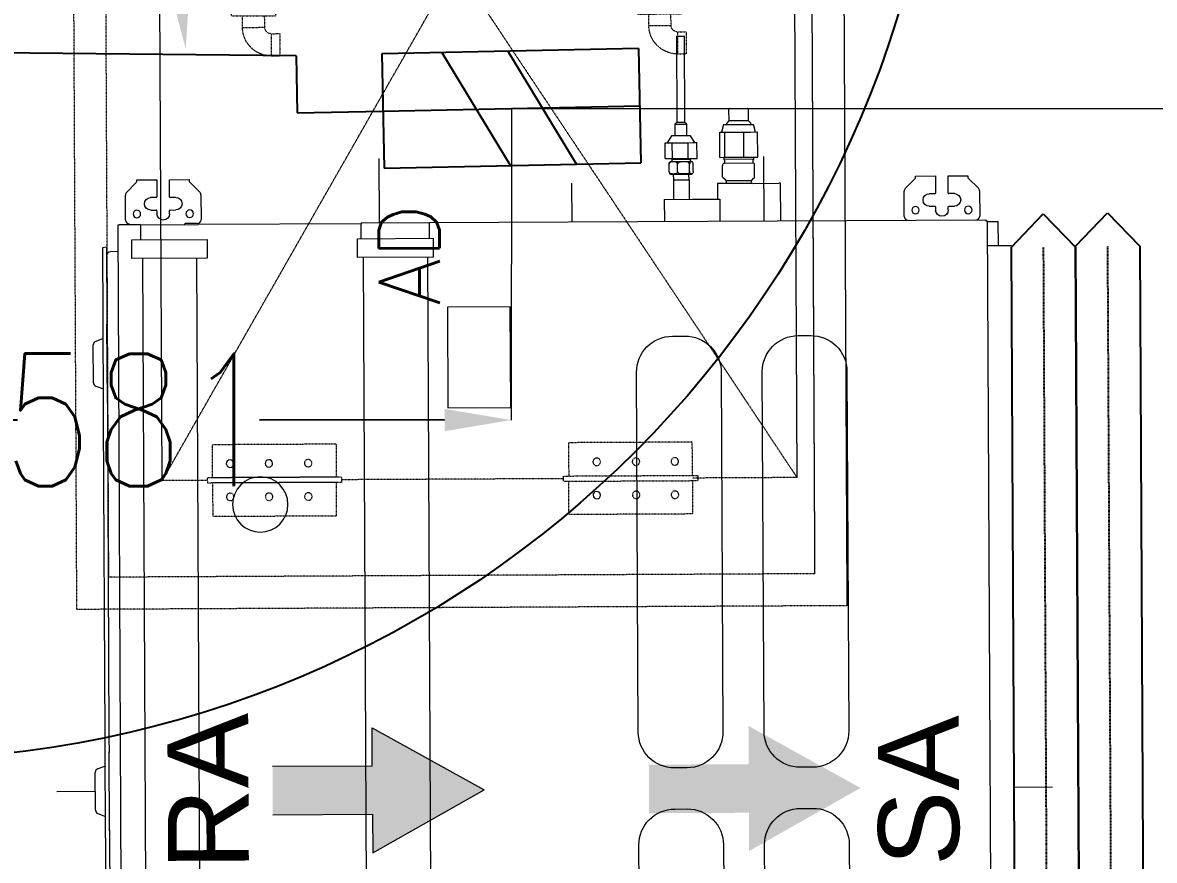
# Model space of a CAD drawing. Extents: x -678889171 to 586587, y -792238163 to 335485.
# Drawn here: x 86331 to 87213, y 43263 to 43916 of the extents above; entities that cross this region are included whole.
import ezdxf
from ezdxf import colors
from ezdxf.entities.mleader import LeaderData, LeaderLine
from ezdxf.enums import TextEntityAlignment as Align
from ezdxf.math import Vec2, Vec3

# ---------------------------------------------------------------- set-up
doc = ezdxf.new("R2010")
doc.units = 0
doc.header["$MEASUREMENT"] = 0
doc.linetypes.add('HIDDEN', pattern=[0.375, 0.25, -0.125])
doc.layers.get('0').update_dxf_attribs({"color": 8})
doc.layers.get('Defpoints').update_dxf_attribs({"color": 252})
for name, color, linetype in [('1', 8, 'Continuous'), ('AC-DUCT-FLEX', 50, 'Continuous'), ('E-POW-BLOCK', 4, 'Continuous'), ('E-SWIT-AIR', 6, 'Continuous'), ('E-TEXT', 3, 'Continuous'), ('loop line emped', 1, 'Continuous'), ('XR-Typ26$0$XR-A-TYP-2-3-4-5-6-7-8-9-10$0$XR-A-TYP-2-3-4-6-7-8-9-10$0$A-DOOR', 252, 'Continuous')]:
    doc.layers.add(name, color=color, linetype=linetype)
for name, color, linetype, lineweight in [('14- SAD FLEX', 30, 'Continuous', 0), ('2-MH TEXT', 2, 'Continuous', 0), ('Air Outlets', 8, 'Continuous', 0), ('LATS_EQ_IDU', 7, 'Continuous', 0)]:
    doc.layers.add(name, color=color, linetype=linetype, lineweight=lineweight)
doc.styles.add('LG-TEXT', font='arial.ttf')
doc.styles.add('ROMANS', font='romans.shx')
doc.styles.get("Standard").update_dxf_attribs({"font": 'arial.ttf'})
doc.styles.add('Work$0$E-M.MODUL', font='romans.shx', dxfattribs={"width": 0.8})
doc.dimstyles.new('Work$0$S-DIM', dxfattribs={"dimscale": 500, "dimtxt": 0.2065, "dimasz": 0.104, "dimexe": 0, "dimexo": 0, "dimgap": 0, "dimtad": 0, "dimdec": 0, "dimzin": 0, "dimdsep": 46, "dimtxsty": 'Work$0$E-M.MODUL', "dimcen": 0.25, "dimclrd": 5, "dimclre": 5, "dimclrt": 1, "dimadec": 0, "dimazin": 0, "dimtfac": 1, "dimtdec": 0, "dimtofl": 0, "dimtmove": 0, "dimatfit": 3, "dimfxl": 1, "dimtolj": 1, "dimtzin": 0, "dimlwe": 13, "dimarcsym": 0})

# ---------------------------------------------------------------- blocks, each defined once
blk = doc.blocks.new('*D2945')
at = {"layer": '1', "color": 5, "lineweight": 13, "transparency": 16777216}
for p, q in [((87049.42412378473, 44162.26676311009), (87049.42412378473, 43932.66777697059)), ((88937.67755511575, 44162.26676311009), (88937.67755511575, 43932.66777697059))]:
    blk.add_line(p, q, dxfattribs=at)
at = {"layer": '1', "color": 5, "lineweight": -2, "transparency": 16777216}
for p, q in [((87101.42412378473, 43932.66777697059), (87853.91750611691, 43932.66777697059)), ((88885.67755511575, 43932.66777697059), (88133.18417278357, 43932.66777697059))]:
    blk.add_line(p, q, dxfattribs=at)
at = {"layer": '1', "color": 5, "transparency": 16777216}
for points in [[(87101.42412378473, 43941.33444363725), (87101.42412378473, 43924.00111030392), (87049.42412378473, 43932.66777697059)], [(88885.67755511575, 43941.33444363725), (88885.67755511575, 43924.00111030392), (88937.67755511575, 43932.66777697059)]]:
    blk.add_solid(points, dxfattribs=at)
at = {"layer": 'Defpoints', "color": 0, "transparency": 16777216}
for p in [(87049.42412378473, 44162.26676311009, 1.343011599452259e-09), (88937.67755511575, 44162.26676311009), (87049.42412378473, 43932.66777697059)]:
    blk.add_point(p, dxfattribs=at)
at = {"layer": '1', "color": 1, "transparency": 16777216, "insert": (87993.55083945024, 43932.66777697059), "char_height": 103.25, "attachment_point": 5, "style": 'Work$0$E-M.MODUL'}
blk.add_mtext('\\A1;1850', dxfattribs=at)
blk = doc.blocks.new('*U2788')
at = {"layer": '14- SAD FLEX', "color": 0, "linetype": 'HIDDEN', "ltscale": 0.1}
for p, q in [((0, 0), (0, 600.0841646477638)), ((0, 600.0841646477638), (600.0833275471232, 600.0841646477638)), ((600.0833275471232, 600.0841646477638), (600.0833275471232, 0)), ((25.00347202917328, 25.00350676415837), (25.00347202917328, 575.0806578837801)), ((25.00347202917328, 575.0806578837801), (575.0798555178917, 575.0806578837801)), ((575.0798555178917, 575.0806578837801), (575.0798555178917, 25.00350676415837)), ((100.0188423113432, 497.9218231859413), (100.0188423113432, 533.0120474935538)), ((100.0188423113432, 533.0120474935538), (500.0396741981094, 302.1586737747857)), ((97.98124881769763, 393.322941068458), (97.98124901007395, 497.9218231859413)), ((102.0564357088879, 497.9218231859413), (97.98124901007395, 497.9218231859413)), ((102.0564357088879, 393.322941068458), (102.0564357088879, 497.9218231859413)), ((97.98124891385669, 493.8466304255562), (72.03182511980413, 493.8466304255562)), ((72.03182511980413, 493.8466304255562), (72.03182511980413, 397.3981338289013)), ((97.98124891385669, 397.3981338289013), (97.98124891385669, 493.8466308104835)), ((102.0564357088879, 397.3981338289013), (102.0564356126124, 493.8466308104835)), ((102.0564356126124, 493.8466296558181), (128.0058595028822, 493.8466304255562)), ((128.0058595028822, 493.8466304255562), (128.0058595028822, 397.3981338289013)), ((461.6640898614423, 477.3929597700044), (461.6640898614423, 442.9290411033871)), ((461.6640898614423, 477.3929597700044), (478.9342539886711, 477.3929597700044)), ((452.7255636615446, 468.7580280478433), (461.6640898614423, 468.7580280478433)), ((452.7255636615446, 468.758027662916), (452.7255635653273, 451.4878382303432)), ((478.9342539886711, 468.7580280478433), (556.4645261222031, 468.7580280478433)), ((452.7255635653273, 451.4878382303432), (461.6640898614423, 451.4878393849212)), ((478.9342539886711, 451.4878393849212), (556.4645261222031, 451.4878397698485)), ((430.4547047051601, 446.4871369545435), (430.4547047051601, 439.8211787930195)), ((447.7248693133588, 446.4871369545435), (430.4547047051601, 446.4871369545435)), ((447.7248693133588, 446.4871369545435), (447.7248693133588, 439.8211787930195)), ((478.9342539886711, 442.9290411033871), (461.6640898614423, 442.9290411033871)), ((447.7248693133588, 439.8211787930195), (430.4547047051601, 439.8211787930195)), ((72.03182511980413, 397.3981338289013), (97.98124891385669, 397.3981338289013)), ((128.0058595028822, 397.3981338289013), (102.0564358049887, 397.3981334439741)), ((102.0564356260584, 393.322941068458), (97.98124881769763, 393.322941068458)), ((100.0188423113723, 220.3619035364391), (100.0188423113432, 393.322941068458)), ((500.0396741981094, 302.1586737747857), (99.9999999999709, 38.3633893840306)), ((72.03182511980413, 119.8382137950393), (72.03182511980413, 216.2867103916942)), ((72.03182511980413, 216.2867103916942), (97.98124891385669, 216.2867103916942)), ((97.98124881769763, 220.3619035369775), (97.98124901007395, 115.763021034596)), ((102.0564357088879, 220.3619035369775), (102.0564357088879, 115.763021034596)), ((128.0058595028822, 216.2867103916942), (102.0564358049887, 216.2867103916942)), ((128.0058595028822, 119.8382137950393), (128.0058595028822, 216.2867103916942)), ((461.5999838921416, 160.7362504821358), (461.5999838921416, 126.2771174738446)), ((461.5999838921416, 160.7362504821358), (478.8677498850448, 160.7362504821358)), ((478.8677498850448, 160.7362504821358), (478.8677498850448, 126.2771174738446)), ((452.6626988956414, 152.1025174213428), (461.5999838921416, 152.1025174213428)), ((452.6626988956414, 152.1025170364737), (452.6626987994241, 134.8347261266172)), ((478.8677498850448, 152.1025174213428), (556.387256168091, 152.1025174213428)), ((556.387256168091, 152.1025178062118), (556.3872560718737, 134.8347272810788)), ((452.6626987994241, 134.8347261266172), (461.5999838921416, 134.8347268962098)), ((478.8677498850448, 134.8347268962098), (556.387256168091, 134.8347272810788)), ((430.3949324698478, 129.834718863116), (430.3949324698478, 123.1696863363468)), ((447.6626989437209, 129.834718863116), (430.3949324698478, 129.834718863116)), ((447.6626989437209, 129.834718863116), (447.6626989437209, 123.1696863363468)), ((478.8677498850448, 126.2771174738446), (461.5999838921416, 126.2771174738446)), ((97.98124910640763, 119.8382134101994), (72.03182511980413, 119.8382137950393)), ((100.0049543550995, 38.3633893840306), (100.0000006955233, 119.8382133802515)), ((102.0564356126124, 119.8382137950393), (128.0058595028822, 119.8382137950393)), ((447.6626989437209, 123.1696863363468), (430.3949324698478, 123.1696863363468)), ((574.9999999518623, 25.00003477823338), (25.00000004805042, 25.00003477821883)), ((575.0798555178917, 25.00350676415837), (25.00347202917328, 25.00350676415837)), ((600, 0), (0, 0)), ((600.0833275471232, 0), (0, 0))]:
    blk.add_line(p, q, dxfattribs=at)
at = {"layer": '14- SAD FLEX', "color": 0}
for p, q in [((100.0188423113432, 533.0120474935538), (500.0743940094253, 533.0120478784811)), ((500.0743940094253, 533.0120478784811), (500.0647303540609, 468.7580280478287)), ((478.9342539886711, 477.3929597700044), (478.9342539886711, 442.9290411033871)), ((556.4645261222031, 468.758028432625), (556.4645260259858, 451.4878397698485)), ((500.0621329577989, 451.4878394897823), (500.0171061007131, 152.1025174213719)), ((97.98124881769763, 220.3619035359297), (102.0564357088879, 220.3619035369775)), ((500.0145090651349, 134.8347270012455), (499.9999999999709, 38.36338899919065)), ((102.0564356126124, 115.763021034596), (97.98124891385669, 115.763021034596)), ((99.9999999999709, 38.3633893840306), (499.9999999999709, 38.36338899919065))]:
    blk.add_line(p, q, dxfattribs=at)
at = {"layer": '14- SAD FLEX', "color": 0, "linetype": 'HIDDEN', "ltscale": 0.1, "extrusion": (-1.42399754853411e-13, -1.034918396585503e-17, -1)}
for centre in [(87.04413031798322, 480.1361383043259), (87.04413031798322, 449.8769432400732), (87.04413031798322, 419.2365421492577), (87.04413031798322, 163.8079009805224), (87.04413031798322, 133.5487059163279)]:
    blk.add_ellipse(centre, major_axis=(-0.06903214442768882, 2.914282286183419), ratio=0.9999986121527408, start_param=-1.547113260106945, end_param=4.736072047072639, dxfattribs=at)
at = {"layer": '14- SAD FLEX', "color": 0, "extrusion": (-1.423996162431592e-13, -1.159286019481091e-17, -0.9999999999999999)}
for centre in [(112.9935543045867, 480.1361383043259), (112.9935543045867, 449.8769432400732)]:
    blk.add_ellipse(centre, major_axis=(-0.09644531499280751, 2.913503903163032), ratio=0.9999986437471204, start_param=-1.537705593972815, end_param=4.745479713206769, dxfattribs=at)
at = {"layer": '14- SAD FLEX', "color": 0, "linetype": 'HIDDEN', "ltscale": 0.1, "extrusion": (-1.424000002475513e-13, -7.243162160348683e-19, -1)}
blk.add_ellipse((452.7255636615446, 446.4871369545435), major_axis=(0.007611438425366701, 22.2708894077617), ratio=0.9999985958797056, start_param=4.712047214624809, end_param=6.282843540459943, dxfattribs=at)
at = {"layer": '14- SAD FLEX', "color": 0, "linetype": 'HIDDEN', "ltscale": 0.1, "extrusion": (-1.423997549143763e-13, 4.416304190340832e-18, -1)}
blk.add_ellipse((545.7596911294386, 460.1229339088459), major_axis=(0.2859749141306694, 5.153106055716046), ratio=0.9999985931171109, start_param=4.656950285228202, end_param=10.94013559240779, dxfattribs=at)
at = {"layer": '14- SAD FLEX', "color": 0, "linetype": 'HIDDEN', "ltscale": 0.1, "extrusion": (-1.423999764817295e-13, -2.73921528487805e-18, -1)}
blk.add_ellipse((452.7255636615446, 446.4871369545435), major_axis=(-0.04293327599886879, 5.000516972191451), ratio=0.9999986144440955, start_param=-1.562210782169351, end_param=0.008585568415928169, dxfattribs=at)
at = {"layer": '14- SAD FLEX', "color": 0, "linetype": 'HIDDEN', "ltscale": 0.1, "extrusion": (-1.423996162431592e-13, -1.159286019481091e-17, -0.9999999999999999)}
for centre in [(112.9935543045867, 419.2365421492577), (112.9935543045867, 194.4483020713087), (112.9935543045867, 163.8079009805224), (112.9935543045867, 133.5487059163279)]:
    blk.add_ellipse(centre, major_axis=(-0.09644531499280751, 2.913503903163032), ratio=0.9999986437471204, start_param=-1.537705593972815, end_param=4.745479713206769, dxfattribs=at)
at = {"layer": '14- SAD FLEX', "color": 0, "extrusion": (-1.42399754853411e-13, -1.034918396585503e-17, -1)}
blk.add_ellipse((87.04413031798322, 194.4483020713087), major_axis=(-0.06903214442768882, 2.914282286183419), ratio=0.9999986121527408, start_param=-1.547113260106945, end_param=4.736072047072639, dxfattribs=at)
at = {"layer": '14- SAD FLEX', "color": 0, "linetype": 'HIDDEN', "ltscale": 0.1, "extrusion": (-1.424000002498914e-13, -7.311757154057209e-19, -1)}
blk.add_ellipse((452.6626988956414, 129.834718863116), major_axis=(0.0076103815013283, 22.26779687294046), ratio=0.9999985958797054, start_param=4.712047214624809, end_param=6.282843540459943, dxfattribs=at)
at = {"layer": '14- SAD FLEX', "color": 0, "linetype": 'HIDDEN', "ltscale": 0.1, "extrusion": (-1.423998156000341e-13, 3.322782993294559e-18, -1)}
blk.add_ellipse((545.6839076482865, 143.4686223511671), major_axis=(0.2859352036654175, 5.15239049561321), ratio=0.999998593117111, start_param=4.656950285228202, end_param=10.94013559240779, dxfattribs=at)
at = {"layer": '14- SAD FLEX', "color": 0, "linetype": 'HIDDEN', "ltscale": 0.1, "extrusion": (-1.423998594137635e-13, 7.735024328836069e-18, -1)}
blk.add_ellipse((452.6626988956414, 129.834718863116), major_axis=(0.09086152784630352, 4.999181617208096), ratio=0.9999985367180428, start_param=4.694215727483949, end_param=6.265012001105252, dxfattribs=at)
at = {"layer": '2-MH TEXT', "color": 0, "ltscale": 0.02, "style": 'ROMANS'}
blk.add_text('AD', height=47.40125465813107, dxfattribs=at).set_placement((235.4073977292865, 316.0083215827908))
blk = doc.blocks.new('*U2786')
at = {"color": 0, "linetype": 'HIDDEN', "ltscale": 0.25}
for p, q in [((-9.613781933466736, -516.4358016361507), (-9.512492576664968, -1357.504842473586)), ((40.6109287727049, -516.9819410677508), (40.51001608240007, -1358.050981905186))]:
    blk.add_line(p, q, dxfattribs=at)
at = {"color": 0, "linetype": 'Continuous'}
for points in [[(-9.59669305739417, -1383.343677680458), (15.39748330810959, -1357.471801636132), (15.49820511926592, -516.4358016361507), (-9.630818105881424, -490.6437168378282), (-34.62502535095042, -516.4688424736107), (-34.52392784592839, -1357.504842473586), (-9.59669305739417, -1383.343677680458)], [(40.42581560167087, -1383.889817112059), (65.41999196717462, -1358.017941067732), (65.41999196717966, -516.9819410677508), (40.39169055318362, -491.1898562694283), (15.49820511926592, -516.4358016361507), (15.39748330813183, -1358.050981905186), (40.42581560167087, -1383.889817112059)]]:
    blk.add_lwpolyline(points, dxfattribs=at)
blk = doc.blocks.new('1PH ISOLATOR')
at = {"color": 4}
blk.add_line((824.3083446043295, 1142.350314505508), (819.3079446043294, 1142.350314505508), dxfattribs=at)
at = {"layer": 'E-SWIT-AIR'}
for p, q in [((824.3083446043295, 1143.461514505508), (819.3079446043294, 1143.461514505508)), ((819.3079446043294, 1141.239114505508), (819.3079446043294, 1143.461514505508)), ((824.3083446043295, 1141.239114505508), (824.3083446043295, 1143.461514505508)), ((825.9751446043294, 1142.350314505508), (824.3083446043295, 1142.350314505508)), ((825.9751446043294, 1141.239114505508), (825.9751446043294, 1142.350314505508)), ((819.3079446043294, 1141.239114505508), (824.3083446043295, 1141.239114505508))]:
    blk.add_line(p, q, dxfattribs=at)
at = {"layer": 'E-SWIT-AIR', "color": 3}
for p, q in [((820.5634367605178, 1143.461514505508), (821.8465399987647, 1141.239114505508)), ((821.8465399987647, 1143.461514505508), (823.1296432370118, 1141.239114505508))]:
    blk.add_line(p, q, dxfattribs=at)
blk = doc.blocks.new('LATS_IDU_MIDDLE_STATIC_M1')
at = {"layer": 'LATS_EQ_IDU', "ltscale": 0.5, "true_color": 0x636466}
for points in [[(-19.24904000759125, 220.0260984897614), (18.56293416023254, 220.0260987281799), (18.56293427944183, 142.2473150491714), (48.39734947681427, 142.2473149299622), (-0.3430529832839966, 55.20643985271454), (-49.08345520496368, 142.2473149299622), (-19.24904000759125, 142.2473149299622)], [(18.54494178295135, -73.27549660205841), (-19.26703226566315, -73.27549636363983), (-19.26703226566315, -151.0542801618576), (-49.10144770145416, -151.0542801618576), (-0.3610453605651855, -238.0951550006866), (48.37935698032379, -151.0542800426483), (18.54494178295135, -151.0542802810669)]]:
    blk.add_hatch(color=251, dxfattribs=at).paths.add_polyline_path(points)
at = {"layer": 'LATS_EQ_IDU', "color": 251, "true_color": 0x636466}
for p, q in [((-0.343052864074707, 358.1455723047256), (-0.3430529832839966, 388.1455723047256)), ((-17.49961256980896, 356.2111115455627), (-19.64905285835266, 350.305572271347)), ((-14.73691618442535, 358.1455721855164), (14.63881015777588, 358.1455721855164)), ((19.55094718933105, 350.3055723905563), (17.40150654315948, 356.2111115455627)), ((315.4553875923157, 356.2111114263535), (313.3059471845627, 350.305572271347)), ((318.21808385849, 358.1455723047256), (347.5938102006912, 358.1455721855164)), ((352.5059471130371, 350.305572271347), (350.3565065860748, 356.2111114263535)), ((-289.2370039224625, 350.3055721521378), (-43.81610178947449, 350.3055721521378)), ((-43.81610190868378, 347.3655723333359), (-289.2370039224625, 347.3655722141266)), ((-43.81610178947449, 350.3055721521378), (-42.60530269145966, 350.3055721521378)), ((-42.34610188007355, 347.3655723333359), (-43.81610190868378, 347.3655723333359)), ((-42.60530269145966, 350.3055721521378), (-30.39048302173615, 350.3055721521378)), ((-30.13128221035004, 347.3655722141266), (-42.34610188007355, 347.3655723333359)), ((-30.79766774177551, 347.3655723333359), (30.69956171512604, 347.3655722141266)), ((-30.39048302173615, 350.3055721521378), (-28.66128242015839, 350.3055721521378)), ((-28.66128242015839, 350.3055721521378), (28.5631765127182, 350.305572271347)), ((28.5631765127182, 350.305572271347), (30.29237711429596, 350.305572271347)), ((42.24799609184265, 347.3655722141266), (30.03317654132843, 347.3655723333359)), ((30.29237711429596, 350.305572271347), (42.50719666481018, 350.305572271347)), ((43.71799600124359, 347.3655722141266), (42.24799609184265, 347.3655722141266)), ((42.50719666481018, 350.305572271347), (43.71799600124359, 350.305572271347)), ((43.71799600124359, 350.305572271347), (289.1388980150223, 350.305572271347)), ((289.1388981342316, 347.3655722141266), (43.71799600124359, 347.3655722141266)), ((289.1388980150223, 350.305572271347), (290.3496975898743, 350.3055723905563)), ((290.6088980436325, 347.3655722141266), (289.1388981342316, 347.3655722141266)), ((290.3496975898743, 350.3055723905563), (302.5645171403885, 350.305572271347)), ((302.823717713356, 347.3655722141266), (290.6088980436325, 347.3655722141266)), ((302.1428039073944, 347.3655720949173), (363.6530734300613, 347.3655722141266)), ((302.5645171403885, 350.305572271347), (304.2937177419662, 350.305572271347)), ((304.2937177419662, 350.305572271347), (361.518176317215, 350.305572271347)), ((361.518176317215, 350.305572271347), (363.247377038002, 350.305572271347)), ((375.2029958963394, 347.3655722141266), (362.9881764650345, 347.3655722141266)), ((363.247377038002, 350.305572271347), (375.4621967077255, 350.3055721521378)), ((376.6729961633682, 347.3655723333359), (375.2029958963394, 347.3655722141266)), ((375.4621967077255, 350.3055721521378), (376.6729960441589, 350.305572271347)), ((376.6729960441589, 350.305572271347), (416.0589472055435, 350.305572271347)), ((416.0589470863342, 347.3655723333359), (376.6729961633682, 347.3655723333359)), ((416.0589472055435, 350.305572271347), (423.3805457353592, 350.3055721521378)), ((423.8989471197128, 347.3655722141266), (416.0589470863342, 347.3655723333359)), ((420.174947142601, 338.5455722808838), (420.1749470233917, 344.4255722761154)), ((423.3805457353592, 350.3055721521378), (423.8989471197128, 347.3655722141266)), ((-440.8530529737473, 338.3495721817017), (440.7549471855164, 338.3495721817017)), ((420.174947142601, 338.5455722808838), (420.174947142601, 338.3495721817017)), ((440.7549315690994, 338.3495723009109), (440.9509471654892, 338.3495723009109)), ((440.9509471654892, 338.3495723009109), (440.9509470462799, 337.5655722618103)), ((440.9509470462799, 337.5655722618103), (440.9509471654892, 337.3695567846298)), ((440.9509471654892, 320.9055722951889), (440.9509469270706, 337.3695721626282)), ((414.6869472265244, 268.9655721187592), (414.6869469881058, 327.7655721902847)), ((414.6869469881058, 327.7655721902847), (429.3869470357895, 327.765572309494)), ((429.3869470357895, 327.765572309494), (429.3869472742081, 268.9655722379684)), ((444.6749470233917, 332.4695720672607), (464.2331591844559, 332.4695723056793)), ((474.1729470491409, 323.7475723028183), (466.3120530843735, 331.6084662675858)), ((414.6787641048431, 319.4729298353195), (-414.776869893074, 319.4729297161102)), ((440.9509471654892, 320.9055722951889), (429.3869470357895, 320.9055722951889)), ((440.9509469270706, 320.8975485563278), (440.9509471654892, 275.8234345912933)), ((474.1729470491409, 323.7475723028183), (474.4669470787048, 323.4535721540451)), ((474.4669470787048, 323.4535721540451), (476.0349470376968, 323.4535721540451)), ((476.0349470376968, 323.4535721540451), (476.0349471569061, 307.96957218647)), ((452.41694688797, 312.8695722818375), (452.41694688797, 308.4595723152161)), ((462.2169470787048, 308.4595721960068), (462.2169470787048, 312.8695722818375)), ((451.9269471168518, 307.96957218647), (449.4769471883774, 307.9695720672607)), ((474.1729470491409, 307.9695724248886), (462.7069470882416, 307.9695720672607)), ((476.0349471569061, 307.96957218647), (474.1729470491409, 307.9695724248886)), ((449.4769470691681, 298.1695722341537), (451.9269471168518, 298.169572353363)), ((452.4169472455978, 297.6795723438263), (452.4169472455978, 293.2695722579956)), ((462.2169469594955, 293.269572019577), (462.2169470787048, 297.679572224617)), ((462.7069470882416, 298.1695722341537), (474.1729471683502, 298.1695722341537)), ((474.1729471683502, 298.1695722341537), (476.0349471569061, 298.1695722341537)), ((476.0349471569061, 298.1695722341537), (476.0349470376968, 282.6855722665787)), ((440.9509348869324, 286.4095723628998), (441.2449469566345, 286.4095721244812)), ((441.7349470853806, 276.6095721721649), (441.7349470853806, 285.9195721149445)), ((466.3120530843735, 274.5306782722473), (474.1729471683502, 282.3915723562241)), ((474.4669471979141, 282.6855722665787), (474.1729471683502, 282.3915723562241)), ((476.0349470376968, 282.6855722665787), (474.4669471979141, 282.6855722665787)), ((414.6787641048431, 277.2582147121429), (-414.7768700122833, 277.2582147121429)), ((440.9509471654892, 148.8175722360611), (440.9509469270706, 275.8255723714828)), ((464.2331590652466, 273.669572353363), (444.6749470233917, 273.669572353363)), ((429.3869472742081, 268.9655722379684), (414.6869472265244, 268.9655721187592)), ((414.6869471073151, 151.757572054863), (429.3869470357895, 151.7575721740723)), ((414.6869469881058, 92.95757234096527), (414.6869471073151, 151.757572054863)), ((429.3869470357895, 151.7575721740723), (429.3869471549988, 92.95757234096527)), ((414.6787639856339, 147.3849295377731), (-414.776869893074, 147.3849296569824)), ((429.3869470357895, 148.8175721168518), (440.9509471654892, 148.8175722360611)), ((441.7349470853806, 148.8175723552704), (440.9509471654892, 148.8175722360611)), ((441.7349472045898, 148.8191646337509), (441.7349470853806, 95.89812350273132)), ((491.7349472045898, 134.8768110275269), (441.7349472045898, 134.8768111467361)), ((414.6787641048431, 97.3302149772644), (-414.776869893074, 97.33021485805511)), ((429.3869471549988, 92.95757234096527), (414.6869469881058, 92.95757234096527)), ((440.9509471654892, 95.89757239818573), (429.3869469165802, 95.89757227897644)), ((440.9509471654892, 95.89757239818573), (441.7349469661713, 95.89757239818573)), ((441.7349469661713, 95.89757239818573), (441.7349469661713, -338.0464278459549)), ((375.5849471092224, 81.98157227039337), (297.1849472522736, 81.98157215118408)), ((297.1849472522736, 81.98157215118408), (297.1849471330643, 32.98157227039337)), ((375.5849471092224, 32.98157215118408), (375.5849471092224, 81.98157227039337)), ((297.1849471330643, 32.98157227039337), (375.5849471092224, 32.98157215118408)), ((441.7349469661713, -15.50144398212433), (471.7349472045898, -15.50144398212433)), ((-324.2330529689789, -65.15537869930267), (-44.14905285835266, -65.15537881851196)), ((44.05094695091248, -65.15537893772125), (324.1349470615387, -65.15537881851196)), ((458.8087277412415, -87.44788587093353), (441.7342184782028, -87.44788587093353)), ((458.8087277412415, -87.44788587093353), (458.8087277412415, -109.3142431974411)), ((-16.06200397014618, -93.24242782592773), (-16.06200385093689, -103.042427778244)), ((15.96389806270599, -103.042427778244), (15.96389818191528, -93.24242782592773)), ((352.2219960689545, -93.24242794513702), (352.2219959497452, -103.042427778244)), ((473.9987276792526, -94.5773857831955), (458.8087277412415, -94.57738590240479)), ((473.9987276792526, -94.5773857831955), (473.9987277984619, -106.7783858776093)), ((478.4087277650833, -94.57738590240479), (473.9987276792526, -94.5773857831955)), ((478.4087277650833, -93.01923036575317), (478.4087278842926, -105.9447394609451)), ((480.3687279224396, -91.32297146320343), (486.2487277984619, -91.32297158241272)), ((488.2087275981903, -93.01923036575317), (488.2087278366089, -105.9447395801544)), ((490.1687277555466, -93.3768858909607), (488.2087278366089, -93.3768858909607)), ((490.6587278842926, -92.88688576221466), (490.1687277555466, -93.3768858909607)), ((490.1687277555466, -93.3768858909607), (490.1687277555466, -107.9788857698441)), ((490.6587277650833, -88.24846947193146), (490.6587278842926, -93.87956213951111)), ((490.6587277650833, -88.24846947193146), (502.9087277650833, -88.24846947193146)), ((490.6587278842926, -93.87956213951111), (502.908727645874, -93.87956213951111)), ((490.6587278842926, -93.87956213951111), (490.6587278842926, -106.3089785575867)), ((502.9087277650833, -88.24846947193146), (502.9087278842926, -91.06401574611664)), ((508.2987278699875, -93.32788574695587), (502.9087277650833, -89.89788579940796)), ((502.9087278842926, -91.06401574611664), (502.908727645874, -93.87956213951111)), ((502.908727645874, -93.87956213951111), (502.9087277650833, -100.0942702293396)), ((508.2987277507782, -108.0278859138489), (508.2987278699875, -93.32788574695587)), ((517.3440783023834, -96.01308572292328), (508.2988773584366, -96.01308596134186)), ((517.3440783023834, -96.01308572292328), (517.3440783023834, -98.88885474205017)), ((518.8973783254623, -97.56638586521149), (517.3440783023834, -96.01308572292328)), ((480.368727684021, -97.93771636486053), (486.2487277984619, -97.93771624565125)), ((502.9087277650833, -100.0942702293396), (502.908727645874, -106.3089784383774)), ((508.2988772392273, -105.3426859378815), (517.3440781831741, -105.3426859378815)), ((517.3440783023834, -98.88885474205017), (517.3440781831741, -105.3426859378815)), ((517.3440781831741, -105.3426859378815), (518.8973783254623, -103.7893857955933)), ((518.8973783254623, -97.56638586521149), (518.8973783254623, -99.48457193374634)), ((585.9440784454346, -97.56638586521149), (518.8973783254623, -97.56638586521149)), ((518.8973783254623, -99.48457193374634), (518.8973783254623, -103.7893857955933)), ((518.8973783254623, -103.7893857955933), (585.944078207016, -103.7893859148026)), ((585.9440784454346, -97.56638586521149), (585.9440780878067, -99.48457193374634)), ((585.9440780878067, -99.48457193374634), (585.944078207016, -103.7893859148026)), ((473.9987277984619, -106.7783858776093), (458.8087277412415, -106.7783858776093)), ((458.8087278604507, -109.3144755363464), (458.8087277412415, -130.7186169624329)), ((473.9987277984619, -106.7783858776093), (478.4087277650833, -106.7783858776093)), ((478.4087278842926, -105.9447394609451), (478.408727645874, -108.3365411758423)), ((480.368727684021, -107.2926306724548), (486.2487277984619, -107.2926305532455)), ((480.3687278032303, -110.0328001976013), (486.2487277984619, -110.0328003168106)), ((488.2087278366089, -105.9447395801544), (488.2087277173996, -108.3365414142609)), ((488.2087278366089, -107.9788857698441), (490.1687277555466, -107.9788857698441)), ((490.1687277555466, -107.9788857698441), (490.6587277650833, -108.4688858985901)), ((490.6587278842926, -106.3089785575867), (502.908727645874, -106.3089784383774)), ((490.6587278842926, -106.3089785575867), (490.6587278842926, -113.1073021888733)), ((490.6587278842926, -113.1073021888733), (502.9087277650833, -113.1073021888733)), ((502.908727645874, -106.3089784383774), (502.9087278842926, -109.70814037323)), ((502.9087278842926, -111.4578857421875), (508.2987277507782, -108.0278859138489)), ((502.9087278842926, -109.70814037323), (502.9087277650833, -113.1073021888733)), ((-44.14905285835266, -131.1294769048691), (-324.2330528497696, -131.1294767856598)), ((324.134947180748, -131.1294766664505), (44.05094707012177, -131.1294767856598)), ((458.8087277412415, -130.7186169624329), (441.7342184782028, -130.7186168432236)), ((470.9781469106674, -128.9504454135895), (458.8083845376968, -128.9504455327988)), ((470.978147149086, -155.9231058359146), (470.9781469106674, -128.9504454135895)), ((491.3621470928192, -130.854297876358), (491.3621470928192, -134.8081958293915)), ((491.3621470928192, -130.854297876358), (510.9621471166611, -130.854297876358)), ((510.9621471166611, -130.854297876358), (510.9621471166611, -132.8312467336655)), ((473.0023432970047, -135.8104455471039), (470.978147149086, -135.8104455471039)), ((474.9302451610565, -134.2037078142166), (473.0023432970047, -135.8104455471039)), ((473.0023432970047, -155.4104455709457), (473.0023432970047, -135.8104455471039)), ((474.9302452802658, -134.3529072999954), (474.9302451610565, -134.2037078142166)), ((476.8581471443176, -132.873950958252), (484.6981470584869, -132.8739510774612)), ((489.2061469554901, -134.4384454488754), (486.6581469774246, -134.4384455680847)), ((486.6581470966339, -156.5444340705872), (486.6581469774246, -134.4384455680847)), ((489.6961472034454, -133.9484454393387), (489.2061469554901, -134.4384454488754)), ((489.6961470842361, -157.0242298841476), (489.6961472034454, -133.9484454393387)), ((491.3621701002121, -133.948445558548), (489.6961472034454, -133.9484454393387)), ((491.3621470928192, -134.8081958293915), (510.9621471166611, -134.8081957101822)), ((491.3621470928192, -134.8081958293915), (491.3621470928192, -149.5643433332443)), ((516.8421469926834, -133.8504456281662), (510.9621472358704, -132.3804454803467)), ((510.9621471166611, -132.8312467336655), (510.9621471166611, -134.8081957101822)), ((510.9621471166611, -134.8081957101822), (510.9621471166611, -142.1862696409225)), ((516.8421471118927, -133.8504456281662), (516.8421471118927, -153.9260210990906)), ((517.8221471309662, -136.1044453382492), (516.8421471118927, -136.1044454574585)), ((519.6351470947266, -137.9174455404282), (517.8221471309662, -136.1044453382492)), ((528.5531470775604, -137.9174454212189), (519.6351470947266, -137.9174455404282)), ((519.6351470947266, -153.3034454584122), (519.6351470947266, -137.9174455404282)), ((529.4351470470428, -138.7994455099106), (528.5531470775604, -137.9174454212189)), ((529.4351470470428, -138.7994455099106), (529.4351470470428, -152.4214454889297)), ((491.3621470928192, -149.5643433332443), (491.3621469736099, -160.3665932416916)), ((491.3621470928192, -149.5643433332443), (510.9621471166611, -149.5643433332443)), ((510.9621471166611, -142.1862696409225), (510.9621471166611, -149.5643433332443)), ((510.9621471166611, -149.5643433332443), (510.9621472358704, -154.9654681682587)), ((470.978147149086, -155.4104455709457), (473.0023432970047, -155.4104455709457)), ((470.978147149086, -155.9231058359146), (470.9781469106674, -176.7938544750214)), ((473.0023432970047, -155.4104455709457), (474.9302450418472, -157.0171831846237)), ((486.4762593507767, -157.4884911775589), (475.0813266038895, -157.4912713766098)), ((486.6581470966339, -156.7824453115463), (489.2061471939087, -156.7824455499649)), ((489.2061471939087, -156.7824455499649), (489.2061471939087, -156.5446592569351)), ((489.2061471939087, -156.7824455499649), (489.6961469650269, -157.2724455595016)), ((489.6961469650269, -157.2724455595016), (489.6961470842361, -157.0242298841476)), ((489.6961469650269, -157.2724455595016), (491.3621701002121, -157.2724453210831)), ((510.9621472358704, -154.9654681682587), (510.9621469974518, -160.3665931224823)), ((510.9621469974518, -158.8404453992844), (516.8421469926834, -157.3704456090927)), ((516.8421471118927, -153.9260210990906), (516.8421469926834, -157.3704456090927)), ((516.842147231102, -155.1164454221725), (517.8221470117569, -155.1164454221725)), ((517.8221470117569, -155.1164454221725), (519.6351470947266, -153.3034454584122)), ((519.6351470947266, -153.3034454584122), (528.5531470775604, -153.3034453392029)), ((528.5531470775604, -153.3034453392029), (529.4351470470428, -152.4214454889297)), ((-324.2330529689789, -163.155378818512), (-44.14905297756195, -163.1553786993027)), ((44.05094718933105, -163.155378818512), (324.1349470615387, -163.1553786993027)), ((441.7349472045898, -165.1231888532639), (491.7349472045898, -165.1231887340546)), ((491.3621469736099, -160.3665932416916), (510.9621469974518, -160.3665931224823)), ((441.9300283193588, -178.179783821106), (470.9781469106674, -178.1797837018967)), ((470.9781469106674, -178.1797837018967), (470.9781469106674, -176.7938544750214)), ((-16.06200397014618, -191.2424277067184), (-16.06200397014618, -201.0424278974533)), ((15.96389818191528, -201.042427778244), (15.96389806270599, -191.2424277067184)), ((352.2219960689545, -191.2424277067184), (352.2219960689545, -201.0424276590347)), ((-44.14905285835266, -229.1294766664505), (-324.2330529689789, -229.1294766664505)), ((324.1349470615387, -229.1294767856598), (44.05094707012177, -229.1294766664505)), ((444.674947142601, -274.3464279174805), (464.2331591844559, -274.3464277982712)), ((474.1729470491409, -283.0684279203415), (466.3120532035828, -275.2075338363647)), ((474.1729470491409, -283.0684279203415), (474.4669470787048, -283.3624278306961)), ((474.4669470787048, -283.3624278306961), (476.0349471569061, -283.3624277114868)), ((476.0349471569061, -283.3624277114868), (476.0349471569061, -298.8464276790619)), ((451.9269469976425, -298.8464276790619), (449.4769471883774, -298.8464277982712)), ((452.4169470071793, -293.946427822113), (452.4169470071793, -298.3564276695251)), ((462.2169470787048, -298.3564277887344), (462.2169470787048, -293.9464277029037)), ((474.1729471683502, -298.8464277982712), (462.7069472074509, -298.8464277982712)), ((476.0349471569061, -298.8464276790619), (474.1729471683502, -298.8464277982712)), ((449.4769469499588, -308.6464278697968), (451.9269469976425, -308.6464276313782)), ((462.7069470882416, -308.6464278697968), (474.1729470491409, -308.6464277505875)), ((474.1729470491409, -308.6464277505875), (476.0349470376968, -308.6464276313782)), ((476.0349470376968, -308.6464276313782), (476.0349469184875, -324.1304277181625)), ((452.4169471263885, -309.1364278793335), (452.4169471263885, -313.5464278459549)), ((462.2169470787048, -313.5464277267456), (462.2169470787048, -309.1364277601242)), ((466.3120530843735, -332.2853215932846), (474.1729471683502, -324.4244278669357)), ((474.4669470787048, -324.1304277181625), (474.1729471683502, -324.4244278669357)), ((476.0349469184875, -324.1304277181625), (474.4669470787048, -324.1304277181625)), ((464.2331593036652, -333.1464277505875), (444.674947142601, -333.1464278697968)), ((440.7549470663071, -339.0264276266098), (-440.8530529737473, -339.0264277458191)), ((421.3509471416473, -357.8424278497696), (421.350947022438, -339.0267338752747)), ((440.3629469871521, -339.0264277458191), (440.3629471063614, -347.6504276990891)), ((440.9509470462799, -339.0264277458191), (440.7549314498901, -339.0264277458191)), ((441.7349469661713, -338.0464278459549), (440.9509470462799, -338.0464277267456)), ((440.9509470462799, -338.0464277267456), (440.9509471654892, -338.2424278259277)), ((440.9509471654892, -338.2424278259277), (440.9509470462799, -339.0264277458191)), ((421.3384214639664, -347.6504278182983), (440.3629471063614, -347.6504276990891)), ((419.5869470834732, -357.6464277505875), (-420.2730529308319, -357.6464278697968)), ((-0.3430529832839966, -357.6464277505875), (-0.343052864074707, -387.6464278697968)), ((419.5869470834732, -357.8424278497696), (419.5869470834732, -357.6464122533798)), ((420.3709472417831, -357.8424278497696), (419.5869470834732, -357.8424278497696)), ((421.3509471416473, -357.8424278497696), (420.3709472417831, -357.8424278497696))]:
    blk.add_line(p, q, dxfattribs=at)
at = {"layer": 'LATS_EQ_IDU', "color": 251, "ltscale": 0.5, "true_color": 0x636466}
for p, q in [((-19.24904000759125, 142.2473149299622), (-19.24904000759125, 220.0260984897614)), ((-19.24904000759125, 142.2473149299622), (-19.24904000759125, 220.0260984897614)), ((18.56293427944183, 142.2473150491714), (18.56293416023254, 220.0260987281799)), ((18.56293427944183, 142.2473150491714), (18.56293416023254, 220.0260987281799)), ((-19.24904000759125, 142.2473151683807), (-49.08345508575439, 142.2473150491714)), ((-19.24904000759125, 142.2473151683807), (-49.08345508575439, 142.2473150491714)), ((-49.08345520496368, 142.2473149299622), (-0.3430529832839966, 55.20643985271454)), ((-49.08345520496368, 142.2473149299622), (-0.3430529832839966, 55.20643985271454)), ((48.39734947681427, 142.2473149299622), (-0.3430529832839966, 55.20643985271454)), ((48.39734947681427, 142.2473149299622), (-0.3430529832839966, 55.20643985271454)), ((18.56293427944183, 142.2473151683807), (48.39734959602356, 142.2473150491714)), ((18.56293427944183, 142.2473151683807), (48.39734959602356, 142.2473150491714))]:
    blk.add_line(p, q, dxfattribs=at)
at = {"layer": 'LATS_EQ_IDU', "color": 251, "true_color": 0x636466, "extrusion": (0, -3.155443620884047e-30, -1)}
for centre, radius in [((-449.4769470691681, 323.6495721340179), 2.94), ((-449.4769470691681, 282.4895720481873), 2.94), ((-222.7049471139908, 228.5895721912384), 21.56), ((-449.4769471883774, -283.1664278507233), 2.94), ((-449.4769471883774, -324.3264276981354), 2.94)]:
    blk.add_circle(centre, radius, dxfattribs=at)
at = {"layer": 'LATS_EQ_IDU', "color": 251, "true_color": 0x636466}
for centre, radius, start, end in [((-14.73691606521606, 355.2055721282959), 2.940000000000474, 90, 159.9999993406069), ((14.63881027698517, 355.2055722475052), 2.939999999996142, 20.00000065939313, 90), ((318.2180839776993, 355.2055721282959), 2.939999999997438, 90, 159.9999993406069), ((347.5938103199005, 355.2055721282959), 2.939999999998215, 20.00000065939313, 90), ((417.2349470853806, 344.4255721569061), 2.94, 0, 90), ((444.6749472618103, 329.5295721292496), 2.94, 90, 180), ((464.2331591844559, 329.5295723676682), 2.94, 45.00000482967316, 90), ((451.9269472360611, 308.4595723152161), 0.49, 270, 0), ((462.7069470882416, 308.4595721960068), 0.49, 180, 270), ((451.9269469976425, 297.679572224617), 0.49, 0, 90), ((462.7069470882416, 297.679572224617), 0.49, 90, 180), ((444.6749470233917, 276.6095721721649), 2.94, 180, 270), ((464.2331593036652, 276.6095721721649), 2.94, 270, 315.0000048296731), ((480.3687278032303, -93.01923036575317), 1.960000000000001, 146.8631737954526, 180), ((486.2487277984619, -93.01923036575317), 1.960000000000001, 0, 33.26453116642362), ((480.3687278032303, -108.3365412950516), 1.960000000000001, 180, 213.2645311664236), ((486.2487277984619, -108.3365412950516), 1.960000000000001, 326.8631737954526, 0), ((476.8581471443176, -134.5569704771042), 1.96, 155.121259885407, 169.6165011959351), ((484.6981469392776, -134.5569703578949), 1.96, 17.55199393903895, 24.96836071684009), ((484.6981469392776, -134.5569703578949), 1.96, 0, 7.024745680943264), ((476.8581471443176, -156.6639206409454), 1.96, 190.3834988040649, 204.9683607168401), ((484.6981470584869, -156.6639205217361), 1.96, 335.121259885407, 0), ((444.6749470233917, -277.2864277362823), 2.94, 90, 180), ((464.2331591844559, -277.2864278554916), 2.94, 45.00000482967316, 90), ((451.9269472360611, -298.3564277887344), 0.49, 270, 0), ((462.7069470882416, -298.3564276695251), 0.49, 180, 270), ((451.9269469976425, -309.1364278793335), 0.49, 0, 90), ((462.7069470882416, -309.1364277601242), 0.49, 90, 180), ((444.6749469041824, -330.2064278125763), 2.94, 180, 270), ((464.2331593036652, -330.206427693367), 2.94, 270, 315.0000048296731)]:
    blk.add_arc(centre, radius, start, end, dxfattribs=at)
at = {"layer": 'LATS_EQ_IDU', "color": 251, "true_color": 0x636466, "extrusion": (0, -3.155443620884047e-30, -1)}
for centre, radius, start, end in [((-457.3169471025467, 312.8695721626282), 4.899999999999998, 0, 180), ((-449.4769469499588, 303.0695720911026), 4.900000000000001, 270, 90), ((-457.3169471025467, 293.2695722579956), 4.899999999999999, 180, 0), ((-441.2449470758438, 285.9195722341537), 0.49, 90, 180), ((44.14905285835266, -93.24242770671844), 28.0870489570875, 90, 180), ((-44.05094718933105, -93.24242782592773), 28.08704895708749, 0, 90), ((-324.134947180748, -93.24242782592773), 28.08704895708749, 90, 180), ((44.14905285835266, -103.0424278974533), 28.08704895708752, 180, 270), ((-44.05094707012177, -103.042427778244), 28.0870489570875, 270, 0), ((-324.1349470615387, -103.0424278974533), 28.0870489570875, 180, 270), ((44.14905297756195, -191.242427945137), 28.08704895708751, 90, 180), ((-44.05094718933105, -191.2424277067184), 28.0870489570875, 0, 90), ((-324.1349470615387, -191.2424277067184), 28.0870489570875, 90, 180), ((44.14905297756195, -201.0424276590347), 28.08704895708749, 180, 270), ((-44.05094695091248, -201.0424276590347), 28.08704895708749, 270, 0), ((-324.1349470615387, -201.0424276590347), 28.0870489570875, 180, 270), ((-457.3169468641281, -293.946427822113), 4.899999999999998, 0, 180), ((-449.4769470691681, -303.7464277744293), 4.900000000000001, 270, 90), ((-457.316947221756, -313.5464277267456), 4.899999999999999, 180, 0)]:
    blk.add_arc(centre, radius, start, end, dxfattribs=at)
at = {"layer": 'LATS_EQ_IDU', "color": 251, "true_color": 0x636466}
for points, knots in [([(480.368727684021, -97.93771636486053), (479.9021801948547, -97.93771624565125), (479.4970287084579, -97.69423472881317), (479.0009543895721, -97.15237820148468), (478.8572318553925, -96.8413393497467), (478.5599635839462, -95.90439009666443), (478.526599407196, -95.25503647327423), (478.527991771698, -93.98201704025269), (478.5613181591034, -93.3454921245575), (478.8612052202225, -92.41016983985901), (479.0024013519287, -92.10526621341705), (479.5021748542786, -91.56231415271759), (479.9041244983673, -91.32297158241272), (480.3687279224396, -91.32297146320343)], [0, 0, 0, 0, 0.1250000000000001, 0.1250000000000001, 0.2500000000000001, 0.2500000000000001, 0.5000000000000001, 0.5000000000000001, 0.7500000000000001, 0.7500000000000001, 0.8750000000000001, 0.8750000000000001, 1, 1, 1, 1]), ([(480.3687279224396, -91.32297146320343), (479.8937567472458, -91.32297146320343), (479.4963173866272, -91.42389690876007), (478.9988573789597, -91.64950847625732), (478.8557435274124, -91.77875673770905), (478.7382215261459, -91.93260180950165), (478.7206122875214, -91.95775067806244), (478.7044305801392, -91.98296332359314)], [0, 0, 0, 0, 0.4556333372594951, 0.4556333372594951, 0.9112666745189901, 0.9112666745189901, 1, 1, 1, 1]), ([(486.2487277984619, -91.32297158241272), (486.7236989736557, -91.32297146320343), (487.1211380958557, -91.42389702796936), (487.6185981035233, -91.64950847625732), (487.7617120742798, -91.77875673770905), (487.8791724443436, -91.93252098560333), (487.8967301845551, -91.95758891105652), (487.9128687381744, -91.98272001743317)], [0, 0, 0, 0, 0.4557634128856625, 0.4557634128856625, 0.911526825771325, 0.911526825771325, 1, 1, 1, 1]), ([(486.2487277984619, -97.93771624565125), (486.7152752876282, -97.93771636486053), (487.120426774025, -97.69423460960388), (487.6165010929108, -97.15237820148468), (487.760223865509, -96.84133923053741), (488.057492017746, -95.90439009666443), (488.0908561944962, -95.25503635406494), (488.0894639492035, -93.98201704025269), (488.0561375617981, -93.3454920053482), (487.7562503814697, -92.41016972064972), (487.6150541305542, -92.10526621341705), (487.1152807474136, -91.5623140335083), (486.7133309841156, -91.32297146320343), (486.2487277984619, -91.32297158241272)], [0, 0, 0, 0, 0.125, 0.125, 0.2500000000000001, 0.2500000000000001, 0.5000000000000001, 0.5000000000000001, 0.7500000000000002, 0.7500000000000002, 0.8750000000000002, 0.8750000000000002, 1, 1, 1, 1]), ([(480.368727684021, -107.2926306724548), (479.8937567472458, -107.2926306724548), (479.4963175058365, -106.9480721950531), (478.9988573789597, -106.1778362989426), (478.8557435274124, -105.7365837097168), (478.5606470108032, -104.41774725914), (478.5270892381668, -103.5127304792404), (478.5274900197983, -101.7080167531967), (478.5607886314392, -100.8019596338272), (478.8606879711151, -99.47679531574249), (479.004976272583, -99.03950989246368), (479.5015633106232, -98.27776110172272), (479.8976285457611, -97.93771624565125), (480.368727684021, -97.93771636486053)], [0, 0, 0, 0, 0.125, 0.125, 0.25, 0.25, 0.5, 0.5, 0.75, 0.75, 0.875, 0.875, 1, 1, 1, 1]), ([(486.2487277984619, -107.2926305532455), (486.7236987352371, -107.2926306724548), (487.1211379766464, -106.9480719566345), (487.6185981035233, -106.1778361797333), (487.7617121934891, -105.7365837097168), (488.056808590889, -104.41774725914), (488.0903663635254, -103.5127303600311), (488.0899654626846, -101.7080166339874), (488.0566668510437, -100.8019595146179), (487.7567676305771, -99.4767951965332), (487.6124792098999, -99.0395097732544), (487.1158924102783, -98.27776110172272), (486.7198268175125, -97.93771612644196), (486.2487277984619, -97.93771624565125)], [0, 0, 0, 0, 0.125, 0.125, 0.25, 0.25, 0.5, 0.5, 0.75, 0.75, 0.875, 0.875, 1, 1, 1, 1]), ([(480.3687278032303, -110.0328001976013), (479.8937568664551, -110.0328001976013), (479.4963175058365, -109.9318747520447), (478.9988574981689, -109.7062629461288), (478.8557434082031, -109.5770149230957), (478.5606467723846, -109.1907114982605), (478.5270892381668, -108.9256209135056), (478.5274900197983, -108.3969980478287), (478.5607885122299, -108.1316030025482), (478.8606880903244, -107.7434456348419), (479.0049763917923, -107.6153594255447), (479.5015631914139, -107.3922339677811), (479.8976287841797, -107.2926304340363), (480.368727684021, -107.2926306724548)], [0, 0, 0, 0, 0.1249999999999999, 0.1249999999999999, 0.2499999999999999, 0.2499999999999999, 0.4999999999999998, 0.4999999999999998, 0.7499999999999998, 0.7499999999999998, 0.8749999999999998, 0.8749999999999998, 1, 1, 1, 1]), ([(486.2487277984619, -110.0328003168106), (486.7236988544464, -110.0328003168106), (487.1211380958557, -109.9318747520447), (487.6185982227325, -109.7062631845474), (487.7617120742798, -109.5770149230957), (488.0568087100983, -109.1907112598419), (488.0903663635254, -108.9256207942963), (488.0899655818939, -108.3969980478287), (488.056666970253, -108.1316028833389), (487.7567675113678, -107.7434457540512), (487.6124793291092, -107.615359544754), (487.1158924102783, -107.3922337293625), (486.7198268175125, -107.2926306724548), (486.2487277984619, -107.2926305532455)], [0, 0, 0, 0, 0.1250000000000001, 0.1250000000000001, 0.2500000000000001, 0.2500000000000001, 0.5000000000000002, 0.5000000000000002, 0.7500000000000002, 0.7500000000000002, 0.8750000000000001, 0.8750000000000001, 1, 1, 1, 1]), ([(474.9302452802658, -134.3529072999954), (474.9563021659851, -134.0658414363861), (475.0039657354355, -133.7776155471802), (475.3348715305328, -133.3584697246552), (475.4891754388809, -133.2207345962524), (475.9959628582001, -132.9811146259308), (476.3903086185455, -132.8739511966705), (476.8581471443176, -132.873950958252)], [0, 0, 0, 0, 0.5, 0.5, 0.75, 0.75, 1, 1, 1, 1]), ([(486.4832788705826, -133.7476513385773), (486.4017133712769, -133.5669677257538), (486.2760311365128, -133.3865669965744), (485.7689216136932, -133.0489904880524), (485.3144789934158, -132.8739510774612), (484.6981470584869, -132.8739510774612)], [0, 0, 0, 0, 0.491287708238128, 0.491287708238128, 1, 1, 1, 1])]:
    blk.add_open_spline(points, degree=3, knots=knots, dxfattribs=at)
at = {"layer": 'AC-DUCT-FLEX', "color": 251, "true_color": 0x636466, "extrusion": (-8.49823997743298e-16, -3.701000198980963e-11, -1), "zscale": -1.000000000000003, "rotation": 269.9931127075088}
blk.add_blockref('*U2786', (937.3199328184128, -392.5295355319977, 1.324422394827273e-08), dxfattribs=at)
at = {"layer": 'Air Outlets', "color": 251, "true_color": 0x636466, "extrusion": (2.559958938710841e-11, 7.891473315459956e-07, 0.9999999999996888), "rotation": 4.624811842361033e-08}
blk.add_blockref('*U2788', (141.6516206264987, -228.1797817113933, -1.918193416938081), dxfattribs=at)
at = {"layer": 'E-POW-BLOCK', "xscale": 40.04552503335542, "yscale": 40.04552503335542, "zscale": 40.04552503335542, "rotation": 90.90578391495268}
blk.add_blockref('1PH ISOLATOR', (46790.79846987574, -32151.06709912791, -1.918360447888481), dxfattribs=at)
at = {"layer": 'LATS_EQ_IDU', "color": 251, "true_color": 0x636466, "style": 'LG-TEXT'}
for s, p in [('RA', (-0.6327477693557739, 238.8214358091354)), ('SA', (-2.787127256393433, -314.7893450260162))]:
    blk.add_text(s, height=62.99999999999999, dxfattribs=at).set_placement(p, align=Align.CENTER)
blk = doc.blocks.new('dcccece')
at = {"layer": 'LATS_EQ_IDU', "color": 0, "extrusion": (2.758899796606385e-09, 5.000396402264554e-07, 0.999999999999875), "rotation": 90.27915422358555}
blk.add_blockref('LATS_IDU_MIDDLE_STATIC_M1', (302912.5714178368, 44898.93451960085, 1.941672382659871), dxfattribs=at)
blk = doc.blocks.new('*D2964')
at = {"layer": '1', "color": 5, "lineweight": -2, "transparency": 16777216}
for p, q in [((87299.94023215954, 44213.58088053133), (87299.94023215954, 44265.58088053133)), ((87299.94023215954, 43796.69650275626), (87299.94023215954, 43744.69650275626))]:
    blk.add_line(p, q, dxfattribs=at)
at = {"layer": '1', "color": 5, "lineweight": 13, "transparency": 16777216}
for p, q in [((86712.31532890588, 44161.58088053133), (87299.94023215954, 44161.58088053133)), ((86712.31532890594, 43848.69650275626), (87299.94023215954, 43848.69650275626))]:
    blk.add_line(p, q, dxfattribs=at)
at = {"layer": '1', "color": 5, "transparency": 16777216}
for points in [[(87291.27356549287, 44213.58088053133), (87308.60689882621, 44213.58088053133), (87299.94023215954, 44161.58088053133)], [(87291.27356549287, 43796.69650275626), (87308.60689882621, 43796.69650275626), (87299.94023215954, 43848.69650275626)]]:
    blk.add_solid(points, dxfattribs=at)
at = {"layer": 'Defpoints', "color": 0, "transparency": 16777216}
for p in [(86712.31532890588, 44161.58088053133, -6.202672084287819e-09), (87299.94023215954, 44161.58088053133), (86712.31532890594, 43848.69650275626, -0.0002399909782511474)]:
    blk.add_point(p, dxfattribs=at)
at = {"layer": '1', "color": 1, "transparency": 16777216, "insert": (87299.94023215954, 44005.13869164376), "char_height": 103.25, "attachment_point": 5, "rotation": 90, "style": 'Work$0$E-M.MODUL'}
blk.add_mtext('\\A1;313', dxfattribs=at)
blk = doc.blocks.new('*D2965')
at = {"layer": '1', "color": 5, "lineweight": 13, "transparency": 16777216}
for p, q in [((86131.29797402913, 43848.85810173202), (86131.23046148289, 43606.12165585811)), ((86712.31532890591, 43848.69650275625), (86712.24781635967, 43605.96005688234))]:
    blk.add_line(p, q, dxfattribs=at)
at = {"layer": '1', "color": 5, "lineweight": -2, "transparency": 16777216}
for p, q in [((86183.2304594716, 43606.10719304328), (86327.33914257251, 43606.06711194176)), ((86660.24781837095, 43605.97451969716), (86516.13913527002, 43606.01460079869))]:
    blk.add_line(p, q, dxfattribs=at)
at = {"layer": '1', "color": 5, "transparency": 16777216}
for points in [[(86183.23286994074, 43614.77385937473), (86183.22804900246, 43597.44052671183), (86131.23046148289, 43606.12165585811)], [(86660.25022884009, 43614.64118602861), (86660.2454079018, 43597.30785336571), (86712.24781635967, 43605.96005688234)]]:
    blk.add_solid(points, dxfattribs=at)
at = {"layer": 'Defpoints', "color": 0, "transparency": 16777216}
for p in [(86131.29797402913, 43848.85810173202), (86712.31532890591, 43848.69650275625, -0.0002399909782511474), (86131.23046148289, 43606.12165585811)]:
    blk.add_point(p, dxfattribs=at)
at = {"layer": '1', "color": 1, "transparency": 16777216, "insert": (86421.73913892127, 43606.04085637022), "char_height": 103.25, "attachment_point": 5, "rotation": 359.98406426422684, "style": 'Work$0$E-M.MODUL'}
blk.add_mtext('\\A1;581', dxfattribs=at)
blk = doc.blocks.new('*U1135')
blk.add_arc((759.9999999996486, -140.0000000001068), 819.9999999997044, 179.9999999999801, 269.9999999999798)

msp = doc.modelspace()

# ---------------------------------------------------------------- linework, layer by layer
at = {"layer": 'loop line emped', "color": 240, "true_color": 0xed1f24}
msp.add_line((86544.56109758015, 43889.73477601006, -0.0002600489245299098), (85445.4187539141, 43900.93338276884, -0.1701472712479699), dxfattribs=at)

# ---------------------------------------------------------------- block references
at = {"layer": '1', "color": 4}
msp.add_blockref('dcccece', (-216166.2784520558, -1580.329981173913), dxfattribs=at)
at = {"layer": 'XR-Typ26$0$XR-A-TYP-2-3-4-5-6-7-8-9-10$0$XR-A-TYP-2-3-4-6-7-8-9-10$0$A-DOOR', "extrusion": (2.238352665751833e-11, 5.509690655617856e-25, -1), "zscale": -1}
msp.add_blockref('*U1135', (-86989.42412378464, 44301.58088053124, 1.947130093796926e-06), dxfattribs=at)
msp.add_blockref('*U1135', (-86989.42412378464, 44301.58088053124, 1.947130093796926e-06), dxfattribs=at)

# ---------------------------------------------------------------- dimensions: what is measured, and where the dimension line sits
at = {"layer": '1', "color": 4}
for p2, distance, picture, middle in [((86712.31532890585, 44161.58088053131, -6.202672084287819e-09), -587.6249032536871, '*D2964', (87299.94023215954, 44005.13869164376)), ((86131.29797402912, 43848.85810173202), 242.73645526257826, '*D2965', (86421.73913892127, 43606.04085637022))]:
    dim = msp.add_aligned_dim(p1=(86712.31532890591, 43848.69650275625, -0.0002399909782511474), p2=p2, distance=distance, dimstyle='Work$0$S-DIM', dxfattribs=at)
    dim.commit()
    dim.dimension.update_dxf_attribs({"geometry": picture, "text_midpoint": middle})
dim = msp.add_linear_dim(base=(87049.42412378473, 43932.66777697059), p1=(88937.67755511575, 44162.26676311009), p2=(87049.42412378473, 44162.26676311009, 1.343011599452259e-09), text='1850', dimstyle='Work$0$S-DIM', dxfattribs=at)
dim.commit()
dim.dimension.update_dxf_attribs({"geometry": '*D2945', "text_midpoint": (87993.55083945024, 43932.66777697059)})

# ---------------------------------------------------------------- leaders
at = {"layer": 'E-TEXT', "color": 30}
ml = msp.add_multileader_mtext('Standard', dxfattribs=at)
ml.set_content('\\C30;CT{\\fArial|b0|i0|c178|p34;17}/DP-T-8 {\\A1;3(1x3)mm\\H0.7x;\\S2^ ;\\H1.42857x; \\P∅ 25 mm PVC CONDUIT}', color=3)
ml.set_leader_properties(color=30)
ml.build(insert=Vec2(0, 0))
ml.multileader.update_dxf_attribs({"text_right_attachment_type": 6, "dogleg_length": 0.2763936738358556, "arrow_head_size": 153.5520410199195, "scale": 2})
ctx = ml.context
ctx.base_point, ctx.scale, ctx.char_height, ctx.arrow_head_size, ctx.landing_gap_size, ctx.plane_origin, ctx.plane_x_axis, ctx.plane_y_axis = Vec3(83939.07215862145, 45120.44199941635, -5.937463493279333e-06), 2, 153.5520410199195, 153.5520410199195, 3.071040820398391, Vec3(81739.8830385443, 54267.8171648251, 3.002929201347315e-05), Vec3(0.999976866597217, -0.00680193137365684, 3.477911888746864e-09), Vec3(0.006801931373656824, 0.999976866597217, 4.799668914001097e-09)
ctx.right_attachment = 6
notes = []
notes.append((ctx, [(1, (1, 1, 0), (86351.45036510135, 44999.63386702538, 1.954170492958042e-06), (-0.9999768665972169, 0.006801931373656839, -3.477911888746863e-09), 0.5527873476717116, [(1, [(86458.5313286522, 43895.25816597537, -2.944313508300394e-06)], 0, [])])]))
ctx.mtext.insert, ctx.mtext.text_direction, ctx.mtext.rotation, ctx.mtext.width, ctx.mtext.defined_height, ctx.mtext.flow_direction, ctx.mtext.extrusion = Vec3(83942.68637084961, 45200.28517467063, -5.543452749583665e-06), Vec3(0.999976866597217, -0.006801931373656839, 3.477911888746863e-09), 6.276383323354838, 3689.840183907986, 503.608197250026, 5, Vec3(-3.510478451379605e-09, -4.775901363335934e-09, 1)
ml = msp.add_multileader_mtext('Standard', dxfattribs=at)
ml.set_content('\\C30;CT8/DP-T-8 {\\A1;3(1x3)mm\\H0.7x;\\S2^ ;\\H1.42857x; \\P∅ 25 mm PVC CONDUIT}', color=3)
ml.set_leader_properties(color=30)
ml.build(insert=Vec2(0, 0))
ml.multileader.update_dxf_attribs({"text_right_attachment_type": 6, "dogleg_length": 0.2763936738358556, "arrow_head_size": 153.5520410199195, "scale": 2})
ctx = ml.context
ctx.base_point, ctx.scale, ctx.char_height, ctx.arrow_head_size, ctx.landing_gap_size, ctx.plane_origin, ctx.plane_x_axis, ctx.plane_y_axis = Vec3(81860.48336282757, 43176.71524452469, -3.126741040593422e-06), 2, 153.5520410199195, 153.5520410199195, 3.071040820398391, Vec3(76984.77793263565, 53702.91502915432, 3.002929201347315e-05), Vec3(0.999976866597217, -0.00680193137365684, 3.477911888746864e-09), Vec3(0.006801931373656824, 0.999976866597217, 4.799668914001097e-09)
ctx.right_attachment = 6
notes.append((ctx, [(0, (1, 1, 0), (81859.93058826774, 43176.71900454629, -3.128663586281838e-06), (0.999976866597217, -0.00680193137365684, 3.477911888746864e-09), 0.5527873476717116, [(1, [(81864.94629903618, 44218.68540208723, 1.865272696770714e-06)], 0, [])])]))
ctx.mtext.insert, ctx.mtext.text_direction, ctx.mtext.rotation, ctx.mtext.width, ctx.mtext.defined_height, ctx.mtext.flow_direction, ctx.mtext.extrusion = Vec3(81864.09757505573, 43256.55841977897, -2.732730296897754e-06), Vec3(0.999976866597217, -0.006801931373656839, 3.477911888746863e-09), 6.276383323354838, 3689.840183907986, 503.608197250026, 5, Vec3(-3.510478451379605e-09, -4.775901363335934e-09, 1)
for ctx, leaders in notes:
    for number, flags, end, landing, length, lines in leaders:
        leader = LeaderData()
        leader.index, (leader.has_last_leader_line, leader.has_dogleg_vector, leader.attachment_direction) = number, flags
        leader.last_leader_point, leader.dogleg_vector, leader.dogleg_length = Vec3(end), Vec3(landing), length
        for number, points, colour, breaks in lines:
            line = LeaderLine()
            line.index, line.vertices, line.color, line.breaks = number, Vec3.list(points), colors.encode_raw_color(colour), breaks
            leader.lines.append(line)
        ctx.leaders.append(leader)

doc.saveas('drawing.dxf')
